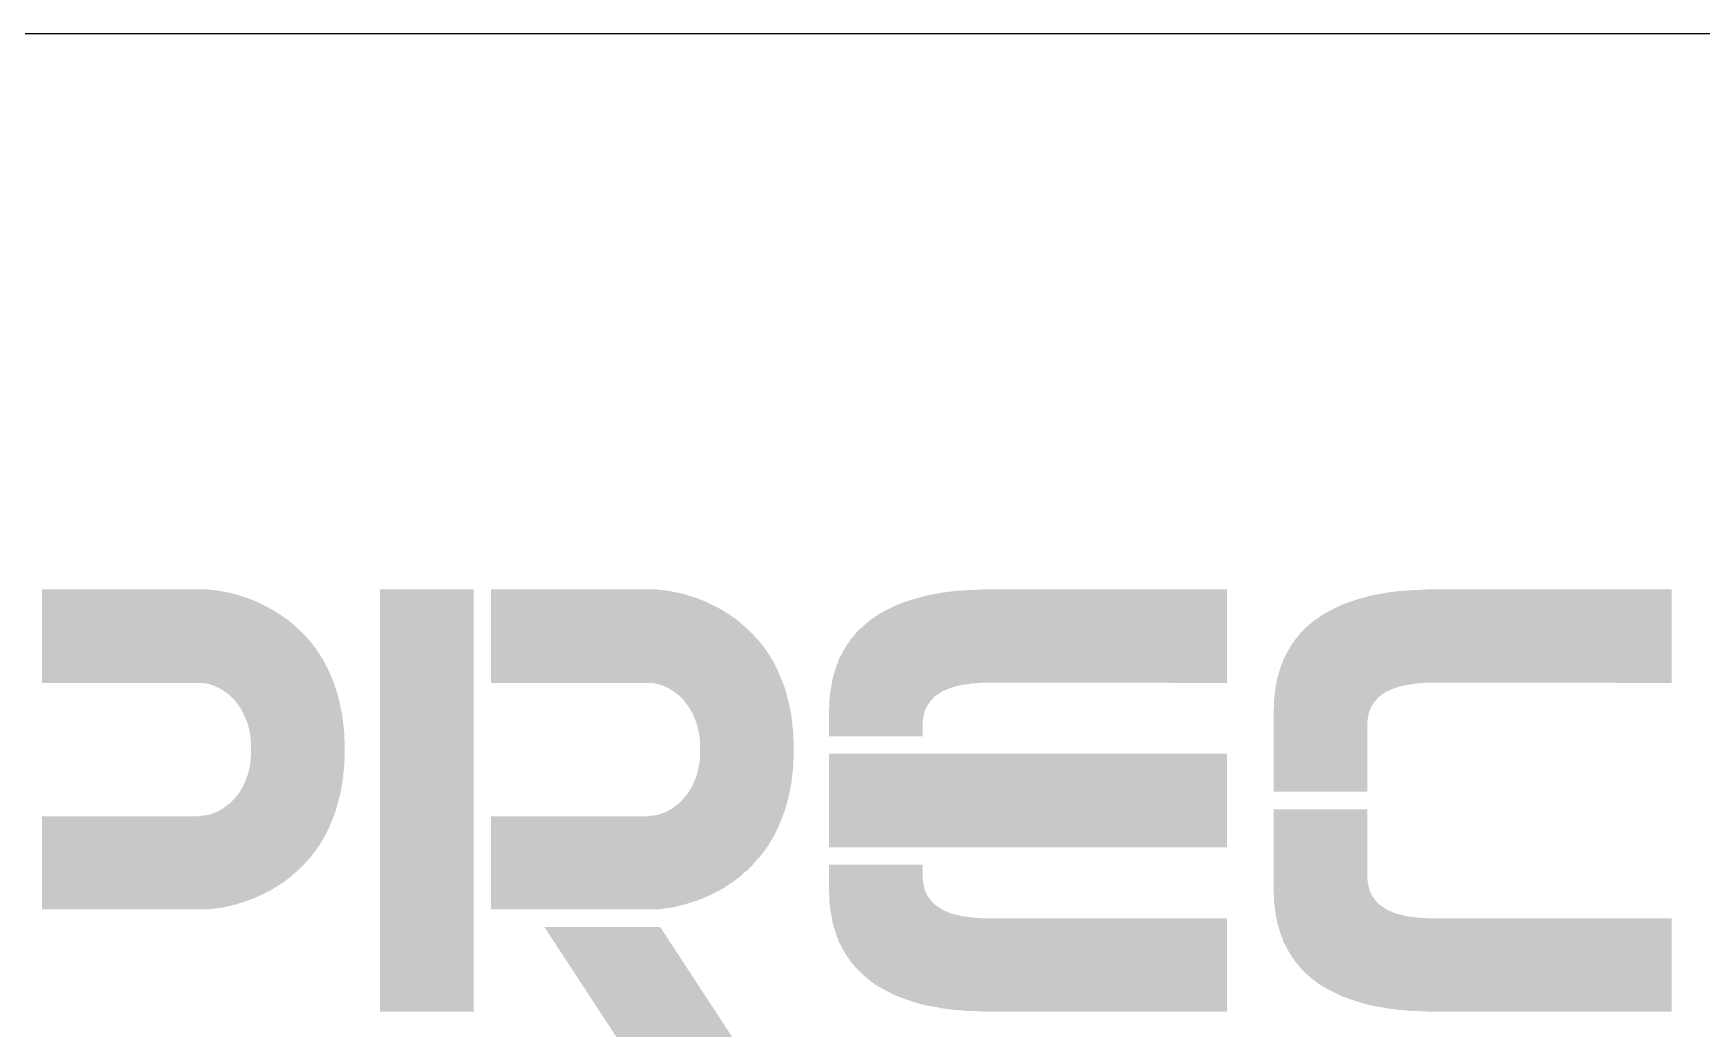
# Model space of a CAD drawing. Header units: centimetres. Extents: x 0 to 6700, y 10 to 1495.
# Drawn here: x 5866.2 to 6009.1, y 224.4 to 309.7 of the extents above; entities that cross this region are included whole.
import ezdxf
from ezdxf.enums import TextEntityAlignment as Align

# ---------------------------------------------------------------- set-up
doc = ezdxf.new("R2010")
doc.units = ezdxf.units.CM
doc.header["$LTSCALE"] = 50
doc.header["$MEASUREMENT"] = 0
doc.layers.add('FORMATO-PRECON', color=2, linetype='Continuous')
doc.styles.add('PRECON-ROMANS', font='romans.shx')

# ---------------------------------------------------------------- blocks, each defined once
blk = doc.blocks.new('CARIMBO')
at = {"linetype": 'Continuous', "true_color": 0x9c0000}
for points in [[(-1514.31, 377.27), (-1514.31, 377), (-1514.31, 376.8), (-1514.31, 376.52), (-1514.31, 376.25), (-1514.31, 376.05), (-1514.31, 375.77), (-1514.38, 375.57), (-1514.38, 375.36), (-1514.38, 375.09), (-1514.38, 374.89), (-1514.38, 374.68), (-1514.38, 374.48), (-1514.44, 374.27), (-1514.44, 374.07), (-1514.44, 373.86), (-1514.44, 373.66), (-1514.51, 373.45), (-1514.51, 373.25), (-1514.51, 372.84), (-1514.58, 372.5), (-1514.65, 372.09), (-1514.72, 371.75), (-1514.72, 371.41), (-1514.78, 371.07), (-1514.85, 370.8), (-1514.99, 369.91), (-1515.19, 369.09), (-1515.4, 368.34), (-1515.6, 367.59), (-1515.81, 366.84), (-1516.08, 366.09), (-1516.35, 365.41), (-1516.63, 364.73), (-1516.9, 364.05), (-1517.24, 363.36), (-1517.51, 362.75), (-1517.85, 362.14), (-1518.19, 361.59), (-1518.53, 360.98), (-1518.94, 360.43), (-1519.28, 359.89), (-1519.69, 359.41), (-1520.1, 358.86), (-1520.51, 358.39), (-1520.92, 357.98), (-1521.33, 357.5), (-1521.74, 357.09), (-1522.22, 356.61), (-1522.63, 356.27), (-1523.1, 355.86), (-1523.51, 355.45), (-1523.99, 355.11), (-1524.4, 354.77), (-1524.88, 354.43), (-1525.35, 354.16), (-1525.83, 353.82), (-1526.31, 353.55), (-1526.72, 353.27), (-1527.19, 353), (-1527.67, 352.8), (-1528.15, 352.52), (-1528.63, 352.32), (-1529.03, 352.11), (-1529.51, 351.91), (-1529.99, 351.7), (-1530.4, 351.57), (-1530.88, 351.36), (-1531.28, 351.23), (-1531.69, 351.09), (-1532.17, 350.95), (-1532.58, 350.82), (-1532.99, 350.68), (-1533.4, 350.61), (-1533.74, 350.48), (-1534.15, 350.41), (-1534.56, 350.34), (-1534.9, 350.2), (-1535.24, 350.14), (-1535.58, 350.14), (-1535.92, 350.07), (-1536.26, 350), (-1536.53, 350), (-1536.81, 349.93), (-1537.08, 349.93), (-1537.35, 349.86), (-1537.63, 349.86), (-1537.83, 349.86), (-1538.03, 349.86), (-1538.24, 349.86), (-1566.13, 349.86), (-1566.13, 365.82), (-1539.33, 365.82), (-1538.99, 365.89), (-1538.58, 365.89), (-1538.24, 365.95), (-1537.83, 366.02), (-1537.49, 366.09), (-1537.08, 366.23), (-1536.88, 366.3), (-1536.74, 366.36), (-1536.53, 366.43), (-1536.33, 366.5), (-1536.13, 366.57), (-1535.92, 366.7), (-1535.78, 366.77), (-1535.58, 366.91), (-1535.38, 366.98), (-1535.17, 367.11), (-1535.03, 367.25), (-1534.83, 367.39), (-1534.62, 367.52), (-1534.49, 367.66), (-1534.28, 367.8), (-1534.08, 367.93), (-1533.94, 368.07), (-1533.74, 368.27), (-1533.6, 368.41), (-1533.4, 368.61), (-1533.26, 368.75), (-1533.06, 368.95), (-1532.92, 369.16), (-1532.78, 369.36), (-1532.58, 369.5), (-1532.44, 369.7), (-1532.31, 369.98), (-1532.17, 370.18), (-1532.03, 370.39), (-1531.9, 370.66), (-1531.76, 370.86), (-1531.63, 371.14), (-1531.56, 371.34), (-1531.42, 371.61), (-1531.28, 371.89), (-1531.22, 372.16), (-1531.08, 372.43), (-1531.01, 372.7), (-1530.88, 372.98), (-1530.81, 373.25), (-1530.74, 373.59), (-1530.67, 373.86), (-1530.6, 374.2), (-1530.53, 374.48), (-1530.47, 374.82), (-1530.47, 375.16), (-1530.4, 375.5), (-1530.4, 375.84), (-1530.33, 376.18), (-1530.33, 376.52), (-1530.33, 376.86), (-1530.33, 377.27), (-1530.33, 377.61), (-1530.33, 378.02), (-1530.33, 378.36), (-1530.4, 378.7), (-1530.4, 379.05), (-1530.47, 379.39), (-1530.47, 379.73), (-1530.53, 380), (-1530.6, 380.34), (-1530.67, 380.68), (-1530.74, 380.95), (-1530.81, 381.3), (-1530.88, 381.57), (-1531.01, 381.84), (-1531.08, 382.11), (-1531.22, 382.39), (-1531.28, 382.66), (-1531.42, 382.93), (-1531.56, 383.2), (-1531.63, 383.41), (-1531.76, 383.68), (-1531.9, 383.89), (-1532.03, 384.16), (-1532.17, 384.36), (-1532.31, 384.57), (-1532.44, 384.77), (-1532.58, 384.98), (-1532.78, 385.18), (-1532.92, 385.39), (-1533.06, 385.59), (-1533.26, 385.8), (-1533.4, 385.93), (-1533.6, 386.14), (-1533.74, 386.27), (-1533.94, 386.48), (-1534.08, 386.61), (-1534.28, 386.75), (-1534.49, 386.89), (-1534.62, 387.02), (-1534.83, 387.16), (-1535.03, 387.3), (-1535.17, 387.43), (-1535.38, 387.5), (-1535.58, 387.64), (-1535.78, 387.77), (-1535.92, 387.84), (-1536.13, 387.91), (-1536.33, 388.05), (-1536.53, 388.11), (-1536.74, 388.18), (-1536.88, 388.25), (-1537.08, 388.32), (-1537.49, 388.45), (-1537.83, 388.52), (-1538.24, 388.59), (-1538.58, 388.66), (-1538.99, 388.66), (-1539.33, 388.66), (-1566.13, 388.66), (-1566.13, 404.68), (-1538.24, 404.68), (-1538.03, 404.68), (-1537.83, 404.68), (-1537.63, 404.68), (-1537.35, 404.61), (-1537.08, 404.61), (-1536.81, 404.61), (-1536.53, 404.55), (-1536.26, 404.55), (-1535.92, 404.48), (-1535.58, 404.41), (-1535.24, 404.34), (-1534.9, 404.27), (-1534.56, 404.2), (-1534.15, 404.14), (-1533.81, 404.07), (-1533.4, 403.93), (-1532.99, 403.86), (-1532.58, 403.73), (-1532.17, 403.59), (-1531.69, 403.45), (-1531.28, 403.32), (-1530.88, 403.18), (-1530.4, 402.98), (-1529.99, 402.84), (-1529.51, 402.64), (-1529.03, 402.43), (-1528.63, 402.23), (-1528.15, 401.95), (-1527.67, 401.75), (-1527.19, 401.48), (-1526.78, 401.27), (-1526.31, 401), (-1525.83, 400.66), (-1525.35, 400.39), (-1524.88, 400.05), (-1524.47, 399.77), (-1523.99, 399.43), (-1523.51, 399.02), (-1523.1, 398.68), (-1522.63, 398.27), (-1522.22, 397.86), (-1521.74, 397.45), (-1521.33, 397.05), (-1520.92, 396.57), (-1520.51, 396.16), (-1520.1, 395.68), (-1519.69, 395.14), (-1519.35, 394.66), (-1518.94, 394.11), (-1518.6, 393.57), (-1518.19, 392.95), (-1517.85, 392.41), (-1517.58, 391.8), (-1517.24, 391.18), (-1516.9, 390.5), (-1516.63, 389.82), (-1516.35, 389.14), (-1516.08, 388.45), (-1515.88, 387.77), (-1515.6, 387.02), (-1515.4, 386.2), (-1515.19, 385.45), (-1515.06, 384.64), (-1514.85, 383.82), (-1514.78, 383.48), (-1514.72, 383.14), (-1514.72, 382.8), (-1514.65, 382.45), (-1514.58, 382.11), (-1514.58, 381.77), (-1514.51, 381.36), (-1514.44, 381.02), (-1514.44, 380.61), (-1514.44, 380.41), (-1514.38, 380.2), (-1514.38, 380), (-1514.38, 379.8), (-1514.38, 379.59), (-1514.38, 379.32), (-1514.38, 379.11), (-1514.38, 378.91), (-1514.31, 378.7), (-1514.31, 378.5), (-1514.31, 378.23), (-1514.31, 378.02), (-1514.31, 377.75), (-1514.31, 377.55)], [(-1508.24, 332.34), (-1492.22, 332.34), (-1492.22, 404.68), (-1508.24, 404.68)], [(-1437.4, 377.27), (-1437.4, 377), (-1437.4, 376.8), (-1437.4, 376.52), (-1437.4, 376.25), (-1437.4, 376.05), (-1437.4, 375.77), (-1437.4, 375.57), (-1437.47, 375.36), (-1437.47, 375.09), (-1437.47, 374.89), (-1437.47, 374.68), (-1437.47, 374.48), (-1437.47, 374.27), (-1437.53, 374.07), (-1437.53, 373.86), (-1437.53, 373.66), (-1437.53, 373.45), (-1437.6, 373.25), (-1437.6, 372.84), (-1437.67, 372.5), (-1437.74, 372.09), (-1437.74, 371.75), (-1437.81, 371.41), (-1437.88, 371.07), (-1437.94, 370.8), (-1438.08, 369.91), (-1438.28, 369.09), (-1438.49, 368.34), (-1438.69, 367.59), (-1438.9, 366.84), (-1439.17, 366.09), (-1439.44, 365.41), (-1439.72, 364.73), (-1439.99, 364.05), (-1440.33, 363.36), (-1440.6, 362.75), (-1440.94, 362.14), (-1441.28, 361.59), (-1441.63, 360.98), (-1442.03, 360.43), (-1442.38, 359.89), (-1442.78, 359.41), (-1443.19, 358.86), (-1443.6, 358.39), (-1444.01, 357.98), (-1444.42, 357.5), (-1444.83, 357.09), (-1445.24, 356.61), (-1445.72, 356.27), (-1446.13, 355.86), (-1446.6, 355.45), (-1447.08, 355.11), (-1447.49, 354.77), (-1447.97, 354.43), (-1448.44, 354.16), (-1448.92, 353.82), (-1449.33, 353.55), (-1449.81, 353.27), (-1450.28, 353), (-1450.76, 352.8), (-1451.24, 352.52), (-1451.65, 352.32), (-1452.13, 352.11), (-1452.6, 351.91), (-1453.01, 351.7), (-1453.49, 351.57), (-1453.9, 351.36), (-1454.38, 351.23), (-1454.78, 351.09), (-1455.19, 350.95), (-1455.67, 350.82), (-1456.08, 350.68), (-1456.49, 350.61), (-1456.83, 350.48), (-1457.24, 350.41), (-1457.58, 350.34), (-1457.99, 350.2), (-1458.33, 350.14), (-1458.67, 350.14), (-1459.01, 350.07), (-1459.28, 350), (-1459.63, 350), (-1459.9, 349.93), (-1460.17, 349.93), (-1460.44, 349.86), (-1460.65, 349.86), (-1460.92, 349.86), (-1461.13, 349.86), (-1461.33, 349.86), (-1489.22, 349.86), (-1489.22, 365.82), (-1462.42, 365.82), (-1462.01, 365.89), (-1461.67, 365.89), (-1461.33, 365.95), (-1460.92, 366.02), (-1460.58, 366.09), (-1460.17, 366.23), (-1459.97, 366.3), (-1459.76, 366.36), (-1459.63, 366.43), (-1459.42, 366.5), (-1459.22, 366.57), (-1459.01, 366.7), (-1458.81, 366.77), (-1458.67, 366.91), (-1458.47, 366.98), (-1458.26, 367.11), (-1458.06, 367.25), (-1457.92, 367.39), (-1457.72, 367.52), (-1457.51, 367.66), (-1457.38, 367.8), (-1457.17, 367.93), (-1457.03, 368.07), (-1456.83, 368.27), (-1456.63, 368.41), (-1456.49, 368.61), (-1456.35, 368.75), (-1456.15, 368.95), (-1456.01, 369.16), (-1455.87, 369.36), (-1455.67, 369.5), (-1455.53, 369.7), (-1455.4, 369.98), (-1455.26, 370.18), (-1455.13, 370.39), (-1454.99, 370.66), (-1454.85, 370.86), (-1454.72, 371.14), (-1454.58, 371.34), (-1454.51, 371.61), (-1454.38, 371.89), (-1454.24, 372.16), (-1454.17, 372.43), (-1454.1, 372.7), (-1453.97, 372.98), (-1453.9, 373.25), (-1453.83, 373.59), (-1453.76, 373.86), (-1453.69, 374.2), (-1453.63, 374.48), (-1453.56, 374.82), (-1453.49, 375.16), (-1453.49, 375.5), (-1453.42, 375.84), (-1453.42, 376.18), (-1453.42, 376.52), (-1453.42, 376.86), (-1453.42, 377.27), (-1453.42, 377.61), (-1453.42, 378.02), (-1453.42, 378.36), (-1453.42, 378.7), (-1453.49, 379.05), (-1453.49, 379.39), (-1453.56, 379.73), (-1453.63, 380), (-1453.69, 380.34), (-1453.76, 380.68), (-1453.83, 380.95), (-1453.9, 381.3), (-1453.97, 381.57), (-1454.1, 381.84), (-1454.17, 382.11), (-1454.24, 382.39), (-1454.38, 382.66), (-1454.51, 382.93), (-1454.58, 383.2), (-1454.72, 383.41), (-1454.85, 383.68), (-1454.99, 383.89), (-1455.13, 384.16), (-1455.26, 384.36), (-1455.4, 384.57), (-1455.53, 384.77), (-1455.67, 384.98), (-1455.87, 385.18), (-1456.01, 385.39), (-1456.15, 385.59), (-1456.35, 385.8), (-1456.49, 385.93), (-1456.63, 386.14), (-1456.83, 386.27), (-1457.03, 386.48), (-1457.17, 386.61), (-1457.38, 386.75), (-1457.51, 386.89), (-1457.72, 387.02), (-1457.92, 387.16), (-1458.06, 387.3), (-1458.26, 387.43), (-1458.47, 387.5), (-1458.67, 387.64), (-1458.81, 387.77), (-1459.01, 387.84), (-1459.22, 387.91), (-1459.42, 388.05), (-1459.63, 388.11), (-1459.76, 388.18), (-1459.97, 388.25), (-1460.17, 388.32), (-1460.58, 388.45), (-1460.92, 388.52), (-1461.33, 388.59), (-1461.67, 388.66), (-1462.01, 388.66), (-1462.42, 388.66), (-1489.22, 388.66), (-1489.22, 404.68), (-1461.33, 404.68), (-1461.13, 404.68), (-1460.92, 404.68), (-1460.65, 404.68), (-1460.44, 404.61), (-1460.17, 404.61), (-1459.9, 404.61), (-1459.63, 404.55), (-1459.28, 404.55), (-1459.01, 404.48), (-1458.67, 404.41), (-1458.33, 404.34), (-1457.99, 404.27), (-1457.65, 404.2), (-1457.24, 404.14), (-1456.83, 404.07), (-1456.49, 403.93), (-1456.08, 403.86), (-1455.67, 403.73), (-1455.26, 403.59), (-1454.78, 403.45), (-1454.38, 403.32), (-1453.97, 403.18), (-1453.49, 402.98), (-1453.08, 402.84), (-1452.6, 402.64), (-1452.13, 402.43), (-1451.72, 402.23), (-1451.24, 401.95), (-1450.76, 401.75), (-1450.28, 401.48), (-1449.81, 401.27), (-1449.4, 401), (-1448.92, 400.66), (-1448.44, 400.39), (-1447.97, 400.05), (-1447.49, 399.77), (-1447.08, 399.43), (-1446.6, 399.02), (-1446.19, 398.68), (-1445.72, 398.27), (-1445.31, 397.86), (-1444.83, 397.45), (-1444.42, 397.05), (-1444.01, 396.57), (-1443.6, 396.16), (-1443.19, 395.68), (-1442.78, 395.14), (-1442.38, 394.66), (-1442.03, 394.11), (-1441.63, 393.57), (-1441.28, 392.95), (-1440.94, 392.41), (-1440.6, 391.8), (-1440.33, 391.18), (-1439.99, 390.5), (-1439.72, 389.82), (-1439.44, 389.14), (-1439.17, 388.45), (-1438.9, 387.77), (-1438.69, 387.02), (-1438.49, 386.2), (-1438.28, 385.45), (-1438.08, 384.64), (-1437.94, 383.82), (-1437.88, 383.48), (-1437.81, 383.14), (-1437.74, 382.8), (-1437.74, 382.45), (-1437.67, 382.05), (-1437.6, 381.64), (-1437.6, 381.43), (-1437.6, 381.3), (-1437.6, 381.09), (-1437.53, 380.82), (-1437.53, 380.61), (-1437.53, 380.41), (-1437.53, 380.2), (-1437.47, 380), (-1437.47, 379.8), (-1437.47, 379.59), (-1437.47, 379.32), (-1437.47, 379.11), (-1437.47, 378.91), (-1437.4, 378.64), (-1437.4, 378.43), (-1437.4, 378.23), (-1437.4, 377.95), (-1437.4, 377.75), (-1437.4, 377.48)], [(-1363.15, 388.66), (-1363.15, 404.68), (-1403.92, 404.68), (-1405.15, 404.68), (-1406.37, 404.61), (-1407.53, 404.55), (-1408.69, 404.48), (-1409.85, 404.41), (-1410.87, 404.27), (-1411.97, 404.14), (-1412.92, 403.93), (-1413.88, 403.8), (-1414.83, 403.59), (-1415.72, 403.32), (-1416.6, 403.11), (-1417.42, 402.84), (-1418.24, 402.57), (-1418.99, 402.3), (-1419.74, 402.02), (-1420.42, 401.68), (-1421.1, 401.34), (-1421.78, 401), (-1422.4, 400.66), (-1423.01, 400.32), (-1423.56, 399.91), (-1424.1, 399.57), (-1424.58, 399.16), (-1425.13, 398.75), (-1425.53, 398.34), (-1426.01, 397.93), (-1426.42, 397.52), (-1426.83, 397.11), (-1427.17, 396.64), (-1427.58, 396.23), (-1427.85, 395.75), (-1428.19, 395.34), (-1428.47, 394.86), (-1428.74, 394.39), (-1429.01, 393.98), (-1429.22, 393.5), (-1429.49, 393.09), (-1429.69, 392.61), (-1429.83, 392.14), (-1430.03, 391.73), (-1430.17, 391.25), (-1430.31, 390.84), (-1430.44, 390.36), (-1430.58, 389.95), (-1430.72, 389.48), (-1430.78, 389.07), (-1430.85, 388.66), (-1430.92, 388.25), (-1430.99, 387.84), (-1431.06, 387.43), (-1431.13, 387.09), (-1431.19, 386.68), (-1431.19, 386.34), (-1431.26, 386), (-1431.26, 385.66), (-1431.26, 385.32), (-1431.26, 384.98), (-1431.26, 384.7), (-1431.33, 384.36), (-1431.33, 384.09), (-1431.33, 383.89), (-1431.33, 383.61), (-1431.33, 383.41), (-1431.33, 379.52), (-1415.31, 379.52), (-1415.31, 380.82), (-1415.31, 381.02), (-1415.31, 381.3), (-1415.31, 381.57), (-1415.31, 381.91), (-1415.24, 382.18), (-1415.24, 382.45), (-1415.17, 382.8), (-1415.1, 383.14), (-1415.03, 383.48), (-1414.97, 383.75), (-1414.83, 384.09), (-1414.69, 384.43), (-1414.49, 384.77), (-1414.28, 385.11), (-1414.08, 385.39), (-1413.94, 385.59), (-1413.81, 385.73), (-1413.67, 385.86), (-1413.53, 386), (-1413.4, 386.2), (-1413.26, 386.34), (-1413.06, 386.48), (-1412.85, 386.61), (-1412.65, 386.75), (-1412.44, 386.89), (-1412.24, 387.02), (-1412.03, 387.16), (-1411.76, 387.3), (-1411.56, 387.36), (-1411.28, 387.5), (-1411.01, 387.64), (-1410.74, 387.7), (-1410.47, 387.84), (-1410.13, 387.91), (-1409.78, 388.05), (-1409.51, 388.11), (-1409.17, 388.18), (-1408.76, 388.25), (-1408.42, 388.39), (-1408.01, 388.39), (-1407.6, 388.45), (-1407.19, 388.52), (-1406.78, 388.59), (-1406.31, 388.59), (-1405.9, 388.66), (-1405.42, 388.66), (-1404.94, 388.73), (-1404.4, 388.73), (-1403.92, 388.73)], [(-1286.99, 388.66), (-1286.99, 404.68), (-1327.76, 404.68), (-1328.99, 404.68), (-1330.22, 404.61), (-1331.44, 404.55), (-1332.53, 404.48), (-1333.69, 404.41), (-1334.72, 404.27), (-1335.81, 404.14), (-1336.76, 403.93), (-1337.72, 403.8), (-1338.67, 403.59), (-1339.56, 403.32), (-1340.44, 403.11), (-1341.26, 402.84), (-1342.08, 402.57), (-1342.83, 402.3), (-1343.58, 402.02), (-1344.26, 401.68), (-1344.94, 401.34), (-1345.63, 401), (-1346.24, 400.66), (-1346.85, 400.32), (-1347.4, 399.91), (-1347.94, 399.57), (-1348.49, 399.16), (-1348.97, 398.75), (-1349.44, 398.34), (-1349.85, 397.93), (-1350.26, 397.52), (-1350.67, 397.11), (-1351.01, 396.64), (-1351.42, 396.23), (-1351.69, 395.75), (-1352.03, 395.34), (-1352.31, 394.86), (-1352.58, 394.39), (-1352.85, 393.98), (-1353.06, 393.5), (-1353.33, 393.09), (-1353.53, 392.61), (-1353.67, 392.14), (-1353.88, 391.73), (-1354.01, 391.25), (-1354.15, 390.84), (-1354.28, 390.36), (-1354.42, 389.95), (-1354.56, 389.48), (-1354.62, 389.07), (-1354.69, 388.66), (-1354.83, 388.25), (-1354.83, 387.84), (-1354.9, 387.43), (-1354.97, 387.09), (-1355.03, 386.68), (-1355.03, 386.34), (-1355.1, 386), (-1355.1, 385.66), (-1355.1, 385.32), (-1355.1, 384.98), (-1355.1, 384.7), (-1355.17, 384.36), (-1355.17, 384.09), (-1355.17, 383.89), (-1355.17, 383.61), (-1355.17, 383.41), (-1355.17, 370.05), (-1339.15, 370.05), (-1339.15, 380.82), (-1339.15, 381.02), (-1339.15, 381.3), (-1339.15, 381.57), (-1339.15, 381.91), (-1339.08, 382.18), (-1339.08, 382.45), (-1339.01, 382.8), (-1338.94, 383.14), (-1338.87, 383.48), (-1338.81, 383.75), (-1338.67, 384.09), (-1338.53, 384.43), (-1338.33, 384.77), (-1338.12, 385.11), (-1337.92, 385.39), (-1337.78, 385.59), (-1337.65, 385.73), (-1337.51, 385.86), (-1337.38, 386), (-1337.24, 386.2), (-1337.1, 386.34), (-1336.9, 386.48), (-1336.69, 386.61), (-1336.49, 386.75), (-1336.28, 386.89), (-1336.08, 387.02), (-1335.88, 387.16), (-1335.6, 387.3), (-1335.4, 387.36), (-1335.13, 387.5), (-1334.85, 387.64), (-1334.58, 387.7), (-1334.31, 387.84), (-1333.97, 387.91), (-1333.63, 388.05), (-1333.35, 388.11), (-1333.01, 388.18), (-1332.6, 388.25), (-1332.26, 388.39), (-1331.85, 388.39), (-1331.44, 388.45), (-1331.03, 388.52), (-1330.63, 388.59), (-1330.15, 388.59), (-1329.74, 388.66), (-1329.26, 388.66), (-1328.78, 388.73), (-1328.24, 388.73), (-1327.76, 388.73)], [(-1431.33, 360.5), (-1363.15, 360.5), (-1363.15, 376.52), (-1431.33, 376.52)], [(-1286.99, 348.3), (-1286.99, 332.34), (-1327.76, 332.34), (-1328.99, 332.34), (-1330.22, 332.41), (-1331.44, 332.41), (-1332.53, 332.55), (-1333.69, 332.61), (-1334.72, 332.75), (-1335.81, 332.89), (-1336.76, 333.09), (-1337.72, 333.23), (-1338.67, 333.43), (-1339.56, 333.64), (-1340.44, 333.91), (-1341.26, 334.18), (-1342.08, 334.45), (-1342.83, 334.73), (-1343.58, 335), (-1344.26, 335.34), (-1344.94, 335.68), (-1345.63, 336.02), (-1346.24, 336.36), (-1346.85, 336.7), (-1347.4, 337.05), (-1347.94, 337.45), (-1348.49, 337.86), (-1348.97, 338.27), (-1349.44, 338.68), (-1349.85, 339.09), (-1350.26, 339.5), (-1350.67, 339.91), (-1351.01, 340.39), (-1351.42, 340.8), (-1351.69, 341.27), (-1352.03, 341.68), (-1352.31, 342.16), (-1352.58, 342.57), (-1352.85, 343.05), (-1353.06, 343.52), (-1353.33, 343.93), (-1353.53, 344.41), (-1353.67, 344.89), (-1353.88, 345.3), (-1354.01, 345.77), (-1354.15, 346.18), (-1354.28, 346.66), (-1354.42, 347.07), (-1354.56, 347.48), (-1354.62, 347.95), (-1354.69, 348.36), (-1354.83, 348.77), (-1354.83, 349.18), (-1354.9, 349.59), (-1354.97, 349.93), (-1355.03, 350.34), (-1355.03, 350.68), (-1355.1, 351.02), (-1355.1, 351.36), (-1355.1, 351.7), (-1355.1, 352.05), (-1355.1, 352.32), (-1355.17, 352.66), (-1355.17, 352.93), (-1355.17, 353.14), (-1355.17, 353.41), (-1355.17, 353.61), (-1355.17, 366.98), (-1339.15, 366.98), (-1339.15, 356.2), (-1339.15, 356), (-1339.15, 355.73), (-1339.15, 355.45), (-1339.15, 355.11), (-1339.08, 354.84), (-1339.08, 354.5), (-1339.01, 354.23), (-1338.94, 353.89), (-1338.87, 353.55), (-1338.81, 353.2), (-1338.67, 352.93), (-1338.53, 352.59), (-1338.33, 352.25), (-1338.12, 351.91), (-1337.92, 351.64), (-1337.78, 351.43), (-1337.65, 351.3), (-1337.51, 351.16), (-1337.38, 350.95), (-1337.24, 350.82), (-1337.1, 350.68), (-1336.9, 350.55), (-1336.69, 350.41), (-1336.49, 350.27), (-1336.28, 350.14), (-1336.08, 350), (-1335.88, 349.86), (-1335.6, 349.73), (-1335.4, 349.59), (-1335.13, 349.52), (-1334.85, 349.39), (-1334.58, 349.25), (-1334.31, 349.18), (-1333.97, 349.05), (-1333.63, 348.98), (-1333.35, 348.91), (-1333.01, 348.84), (-1332.6, 348.7), (-1332.26, 348.64), (-1331.85, 348.57), (-1331.44, 348.57), (-1331.03, 348.5), (-1330.63, 348.43), (-1330.15, 348.43), (-1329.74, 348.36), (-1329.26, 348.36), (-1328.78, 348.3), (-1328.24, 348.3), (-1327.76, 348.3)], [(-1363.15, 348.3), (-1363.15, 332.34), (-1403.92, 332.34), (-1405.15, 332.34), (-1406.37, 332.41), (-1407.53, 332.41), (-1408.69, 332.55), (-1409.85, 332.61), (-1410.87, 332.75), (-1411.97, 332.89), (-1412.92, 333.09), (-1413.88, 333.23), (-1414.83, 333.43), (-1415.72, 333.64), (-1416.6, 333.91), (-1417.42, 334.18), (-1418.24, 334.45), (-1418.99, 334.73), (-1419.74, 335), (-1420.42, 335.34), (-1421.1, 335.68), (-1421.78, 336.02), (-1422.4, 336.36), (-1423.01, 336.7), (-1423.56, 337.05), (-1424.1, 337.45), (-1424.58, 337.86), (-1425.13, 338.27), (-1425.53, 338.68), (-1426.01, 339.09), (-1426.42, 339.5), (-1426.83, 339.91), (-1427.17, 340.39), (-1427.58, 340.8), (-1427.85, 341.27), (-1428.19, 341.68), (-1428.47, 342.16), (-1428.74, 342.57), (-1429.01, 343.05), (-1429.22, 343.52), (-1429.49, 343.93), (-1429.69, 344.41), (-1429.83, 344.89), (-1430.03, 345.3), (-1430.17, 345.77), (-1430.31, 346.18), (-1430.44, 346.66), (-1430.58, 347.07), (-1430.72, 347.48), (-1430.78, 347.95), (-1430.85, 348.36), (-1430.92, 348.77), (-1430.99, 349.18), (-1431.06, 349.59), (-1431.13, 349.93), (-1431.19, 350.34), (-1431.19, 350.68), (-1431.26, 351.02), (-1431.26, 351.36), (-1431.26, 351.7), (-1431.26, 352.05), (-1431.26, 352.32), (-1431.33, 352.66), (-1431.33, 352.93), (-1431.33, 353.14), (-1431.33, 353.41), (-1431.33, 353.61), (-1431.33, 357.5), (-1415.31, 357.5), (-1415.31, 356.2), (-1415.31, 356), (-1415.31, 355.73), (-1415.31, 355.45), (-1415.31, 355.11), (-1415.24, 354.84), (-1415.24, 354.5), (-1415.17, 354.23), (-1415.1, 353.89), (-1415.03, 353.55), (-1414.97, 353.2), (-1414.83, 352.93), (-1414.69, 352.59), (-1414.49, 352.25), (-1414.28, 351.91), (-1414.08, 351.64), (-1413.94, 351.43), (-1413.81, 351.3), (-1413.67, 351.16), (-1413.53, 350.95), (-1413.4, 350.82), (-1413.26, 350.68), (-1413.06, 350.55), (-1412.85, 350.41), (-1412.65, 350.27), (-1412.44, 350.14), (-1412.24, 350), (-1412.03, 349.86), (-1411.76, 349.73), (-1411.56, 349.59), (-1411.28, 349.52), (-1411.01, 349.39), (-1410.74, 349.25), (-1410.47, 349.18), (-1410.13, 349.05), (-1409.78, 348.98), (-1409.51, 348.91), (-1409.17, 348.84), (-1408.76, 348.7), (-1408.42, 348.64), (-1408.01, 348.57), (-1407.6, 348.57), (-1407.19, 348.5), (-1406.78, 348.43), (-1406.31, 348.43), (-1405.9, 348.36), (-1405.42, 348.36), (-1404.94, 348.3), (-1404.4, 348.3), (-1403.92, 348.3)], [(-1480.08, 346.8), (-1460.24, 346.8), (-1435.08, 308.34), (-1454.92, 308.34)]]:
    blk.add_hatch(color=14, dxfattribs=at).paths.add_polyline_path(points)
at = {"layer": 'FORMATO-PRECON', "color": 6}
blk.add_lwpolyline([(-1750, 500), (0, 500), (0, 0), (-1750, 0)], close=True, dxfattribs=at)
at = {"layer": 'FORMATO-PRECON', "color": 5, "style": 'PRECON-ROMANS', "flags": 8}
for p in [(-524.84, 472.63), (-524.98, 423.02), (-524.98, 399.37), (-524.98, 375.97)]:
    blk.add_attdef('X', text='', height=30, dxfattribs=at).set_placement(p, align=Align.MIDDLE_CENTER)
at = {"layer": 'FORMATO-PRECON', "color": 3, "style": 'PRECON-ROMANS', "flags": 8}
for p in [(-524.98, 331.67), (-486.33, 176.97), (-486.33, 124.42)]:
    blk.add_attdef('X', text='', height=25, dxfattribs=at).set_placement(p, align=Align.MIDDLE_CENTER)
at = {"layer": 'FORMATO-PRECON', "color": 4, "style": 'PRECON-ROMANS', "flags": 8}
for p in [(-524.98, 249.6), (-228.66, 39.37), (-76.7, 39.37), (-483.33, 35.98)]:
    blk.add_attdef('X', text='', height=30, dxfattribs=at).set_placement(p, align=Align.MIDDLE_CENTER)
at = {"layer": 'FORMATO-PRECON', "color": 2, "style": 'PRECON-ROMANS', "flags": 8}
for height, p in [(20, (-1635.81, 142.35)), (20, (-1402.47, 142.35)), (20, (-1169.14, 142.35)), (30, (-902.74, 42.35)), (20, (-1635.81, 42.35))]:
    blk.add_attdef('X', text='', height=height, dxfattribs=at).set_placement(p, align=Align.MIDDLE_CENTER)

msp = doc.modelspace()

# ---------------------------------------------------------------- block references
at = {"layer": 'FORMATO-PRECON', "xscale": 0.4999999945868204, "yscale": 0.4999999945868204, "zscale": 0.4999999945868204}
msp.add_blockref('CARIMBO', (6650, 59.728), dxfattribs=at)

doc.saveas('drawing.dxf')
